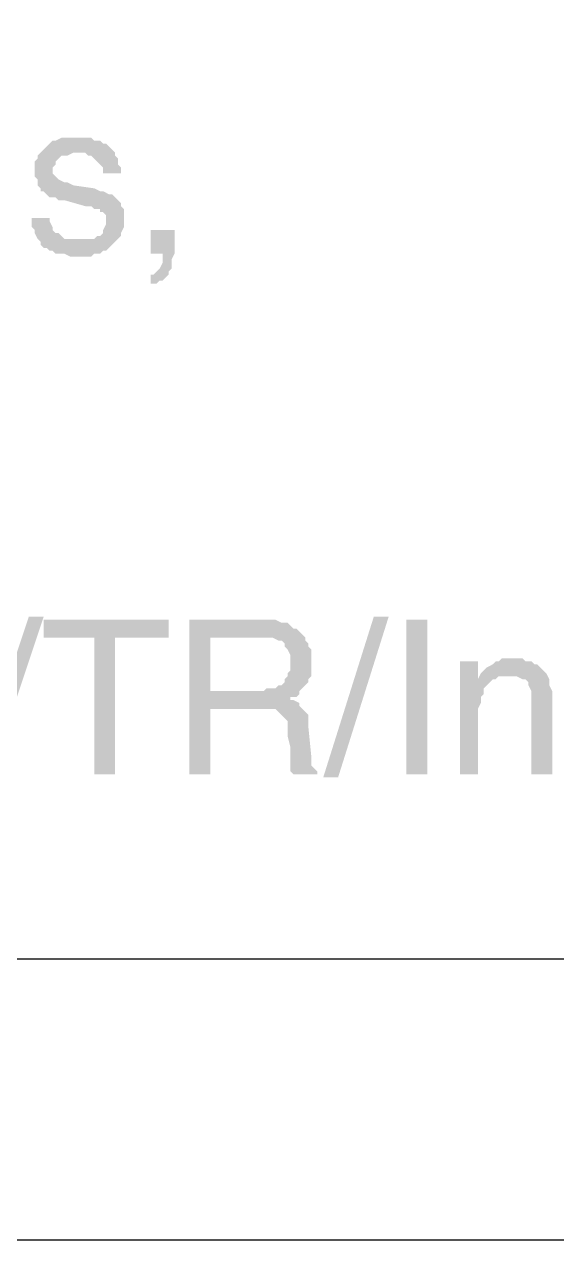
# Model space of a CAD drawing. Header units: millimetres. Extents: x 1233 to 2351, y 1180 to 1535.
# Drawn here: x 2279.25 to 2287.33, y 1237.93 to 1256.36 of the extents above; entities that cross this region are included whole.
import ezdxf

# ---------------------------------------------------------------- set-up
doc = ezdxf.new("R2010")
doc.units = ezdxf.units.MM

msp = doc.modelspace()

# ---------------------------------------------------------------- hatches: boundary and pattern name
at = {"transparency": 33554559}
for points in [[(2280.04419, 1254.64261), (2279.81853, 1254.64261), (2279.72827, 1254.59748), (2279.68314, 1254.59748), (2279.63801, 1254.55234), (2279.59287, 1254.50721), (2279.54774, 1254.46208), (2279.50261, 1254.41695), (2279.45748, 1254.37181), (2279.45748, 1254.32668), (2279.41234, 1254.28155), (2279.41234, 1254.05589), (2279.45748, 1254.01076), (2279.45748, 1253.92049), (2279.50261, 1253.87536), (2279.50261, 1253.83023), (2279.54774, 1253.83023), (2279.59287, 1253.7851), (2279.63801, 1253.73996), (2279.72827, 1253.73996), (2279.7734, 1253.69483), (2279.86367, 1253.69483), (2280.17959, 1253.60457), (2280.26986, 1253.60457), (2280.31499, 1253.55944), (2280.40525, 1253.55944), (2280.40525, 1253.5143), (2280.45038, 1253.5143), (2280.49552, 1253.46917), (2280.49552, 1253.33377), (2280.45038, 1253.24351), (2280.45038, 1253.19838), (2280.40525, 1253.15325), (2280.36012, 1253.15325), (2280.31499, 1253.10811), (2280.08933, 1253.10811), (2279.50261, 1253.06298), (2279.50261, 1253.01785), (2279.54774, 1252.97272), (2279.59287, 1252.97272), (2279.63801, 1252.92759), (2279.68314, 1252.92759), (2279.72827, 1252.88245), (2279.86367, 1252.88245), (2279.95393, 1252.83732), (2280.26986, 1252.83732), (2280.31499, 1252.88245), (2280.40525, 1252.88245), (2280.45038, 1252.92759), (2280.49552, 1252.92759), (2280.54065, 1252.97272), (2280.58578, 1253.01785), (2280.58578, 1253.01785), (2280.63091, 1253.06298), (2280.67604, 1253.10811), (2280.72118, 1253.15325), (2280.72118, 1253.19838), (2280.76631, 1253.28864), (2280.76631, 1253.55944), (2280.72118, 1253.60457), (2280.72118, 1253.6497), (2280.67604, 1253.69483), (2280.67604, 1253.69483), (2280.63091, 1253.73996), (2280.58578, 1253.7851), (2280.54065, 1253.7851), (2280.45038, 1253.83023), (2280.40525, 1253.83023), (2280.31499, 1253.87536), (2279.99906, 1253.92049), (2279.99906, 1253.92049), (2279.9088, 1253.96563), (2279.86367, 1253.96563), (2279.7734, 1254.01076), (2279.7734, 1254.01076), (2279.72827, 1254.05589), (2279.68314, 1254.10102), (2279.68314, 1254.19129), (2279.72827, 1254.23642), (2279.72827, 1254.28155), (2279.7734, 1254.32668), (2279.81853, 1254.37181), (2279.9088, 1254.37181), (2279.99906, 1254.41695), (2280.63091, 1254.41695), (2280.58578, 1254.46208), (2280.54065, 1254.50721), (2280.49552, 1254.55234), (2280.45038, 1254.55234), (2280.40525, 1254.59748), (2280.31499, 1254.59748), (2280.26986, 1254.64261), (2280.13446, 1254.64261)], [(2280.63091, 1254.41695), (2280.04419, 1254.41695), (2280.17959, 1254.41695), (2280.22472, 1254.37181), (2280.26986, 1254.37181), (2280.31499, 1254.32668), (2280.31499, 1254.32668), (2280.36012, 1254.28155), (2280.40525, 1254.23642), (2280.45038, 1254.19129), (2280.45038, 1254.10102), (2280.72118, 1254.10102), (2280.72118, 1254.19129), (2280.67604, 1254.23642), (2280.67604, 1254.32668), (2280.63091, 1254.37181)], [(2279.63801, 1253.42404), (2279.36721, 1253.42404), (2279.36721, 1253.28864), (2279.41234, 1253.24351), (2279.41234, 1253.19838), (2279.45748, 1253.10811), (2279.50261, 1253.06298), (2280.08933, 1253.10811), (2279.86367, 1253.10811), (2279.81853, 1253.15325), (2279.7734, 1253.19838), (2279.72827, 1253.19838), (2279.68314, 1253.24351), (2279.68314, 1253.28864), (2279.63801, 1253.37891)], [(2281.53356, 1253.24351), (2281.1725, 1253.24351), (2281.1725, 1252.88245), (2281.35303, 1252.88245), (2281.35303, 1252.74706), (2281.3079, 1252.65679), (2281.26276, 1252.61166), (2281.21763, 1252.56653), (2281.1725, 1252.56653), (2281.1725, 1252.43113), (2281.26276, 1252.43113), (2281.3079, 1252.47626), (2281.35303, 1252.47626), (2281.39816, 1252.5214), (2281.44329, 1252.56653), (2281.44329, 1252.61166), (2281.48842, 1252.65679), (2281.48842, 1252.79219), (2281.53356, 1252.88245), (2281.53356, 1252.97272)], [(2279.54774, 1247.37633), (2278.73536, 1244.93919), (2278.5097, 1244.93919), (2279.32208, 1247.37633)], [(2281.44329, 1247.3312), (2279.54774, 1247.3312), (2279.54774, 1247.0604), (2280.31499, 1247.0604), (2280.31499, 1244.98432), (2280.63091, 1244.98432), (2280.63091, 1247.0604), (2281.44329, 1247.0604), (2281.44329, 1247.1958)], [(2282.84239, 1247.3312), (2281.75922, 1247.3312), (2281.75922, 1244.98432), (2282.07514, 1244.98432), (2282.07514, 1245.97723), (2282.84239, 1245.97723), (2283.42911, 1246.02236), (2283.42911, 1246.06749), (2283.33884, 1246.11263), (2283.29371, 1246.11263), (2283.29371, 1246.15776), (2283.38398, 1246.15776), (2283.42911, 1246.20289), (2283.42911, 1246.24802), (2282.07514, 1246.24802), (2282.07514, 1247.0604), (2283.51937, 1247.0604), (2283.47424, 1247.10553), (2283.42911, 1247.15067), (2283.38398, 1247.1958), (2283.33884, 1247.1958), (2283.29371, 1247.24093), (2283.24858, 1247.28606), (2283.15831, 1247.28606), (2283.06805, 1247.3312), (2282.93265, 1247.3312)], [(2284.78307, 1247.37633), (2284.01583, 1244.93919), (2283.79016, 1244.93919), (2284.55741, 1247.37633)], [(2285.05387, 1244.98432), (2285.05387, 1247.3312), (2285.36979, 1247.3312), (2285.36979, 1244.98432)], [(2283.51937, 1247.0604), (2282.84239, 1247.0604), (2283.02292, 1247.0604), (2283.11318, 1247.01527), (2283.15831, 1247.01527), (2283.20345, 1246.97014), (2283.20345, 1246.92501), (2283.24858, 1246.87987), (2283.29371, 1246.78961), (2283.29371, 1246.65421), (2283.29371, 1246.56395), (2283.24858, 1246.51882), (2283.24858, 1246.47368), (2283.20345, 1246.42855), (2283.20345, 1246.38342), (2283.15831, 1246.33829), (2283.11318, 1246.33829), (2283.06805, 1246.29316), (2282.93265, 1246.29316), (2282.88752, 1246.24802), (2282.07514, 1246.24802), (2283.42911, 1246.24802), (2283.47424, 1246.29316), (2283.51937, 1246.33829), (2283.5645, 1246.38342), (2283.5645, 1246.42855), (2283.60964, 1246.47368), (2283.60964, 1246.87987), (2283.5645, 1246.92501), (2283.5645, 1246.97014), (2283.51937, 1247.01527)], [(2286.13704, 1246.69935), (2285.86624, 1246.69935), (2285.86624, 1244.98432), (2286.13704, 1244.98432), (2286.13704, 1245.88697), (2286.13704, 1245.97723), (2286.18217, 1246.06749), (2286.18217, 1246.15776), (2286.2273, 1246.20289), (2286.2273, 1246.29316), (2286.27243, 1246.33829), (2286.27243, 1246.33829), (2286.31757, 1246.38342), (2286.3627, 1246.42855), (2286.13704, 1246.42855)], [(2286.67862, 1246.74448), (2286.4981, 1246.74448), (2286.45296, 1246.69935), (2286.40783, 1246.69935), (2286.3627, 1246.65421), (2286.27243, 1246.60908), (2286.2273, 1246.56395), (2286.18217, 1246.51882), (2286.13704, 1246.42855), (2286.40783, 1246.42855), (2286.45296, 1246.47368), (2286.58836, 1246.47368), (2287.17508, 1246.51882), (2287.12995, 1246.56395), (2287.08481, 1246.60908), (2287.08481, 1246.60908), (2287.03968, 1246.65421), (2286.99455, 1246.65421), (2286.94942, 1246.69935), (2286.85915, 1246.69935), (2286.81402, 1246.74448), (2286.72376, 1246.74448)], [(2287.17508, 1246.51882), (2286.58836, 1246.47368), (2286.72376, 1246.47368), (2286.81402, 1246.42855), (2286.85915, 1246.42855), (2286.90428, 1246.38342), (2286.90428, 1246.33829), (2286.94942, 1246.24802), (2286.94942, 1244.98432), (2287.26534, 1244.98432), (2287.26534, 1246.24802), (2287.22021, 1246.33829), (2287.22021, 1246.42855)], [(2283.42911, 1246.02236), (2282.84239, 1245.97723), (2283.06805, 1245.97723), (2283.11318, 1245.9321), (2283.15831, 1245.88697), (2283.15831, 1245.88697), (2283.20345, 1245.84183), (2283.24858, 1245.7967), (2283.24858, 1245.57104), (2283.29371, 1245.39051), (2283.29371, 1245.11972), (2283.29371, 1245.02945), (2283.33884, 1244.98432), (2283.6999, 1244.98432), (2283.6999, 1245.02945), (2283.65477, 1245.07459), (2283.60964, 1245.11972), (2283.60964, 1245.25512), (2283.5645, 1245.70644), (2283.5645, 1245.88697), (2283.51937, 1245.9321), (2283.47424, 1245.97723)]]:
    msp.add_hatch(color=256, dxfattribs=at).paths.add_polyline_path(points)

# ---------------------------------------------------------------- linework, layer by layer
msp.add_line((1938.10453, 1242.18613), (2347.36003, 1242.18613))
msp.add_lwpolyline([(2351.39807, 1237.92707), (2351.39807, 1534.92707), (1931.39807, 1534.92707), (1931.39807, 1237.92707)], close=True)

doc.saveas('drawing.dxf')
